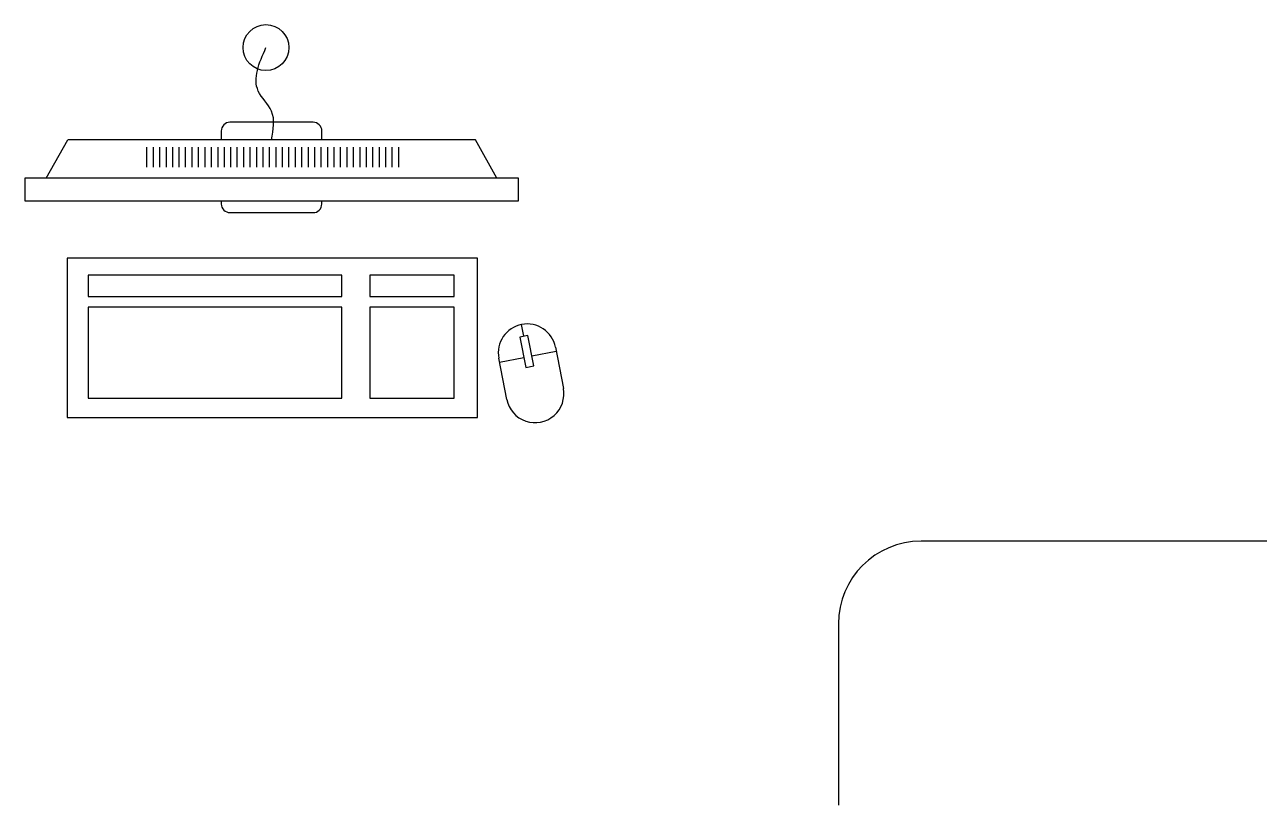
# Model space of a CAD drawing. Header units: metres. Extents: x 1905 to 1922.2, y 1773.7 to 1790.9.
# Drawn here: x 1911.142 to 1912.337, y 1789.908 to 1790.664 of the extents above; entities that cross this region are included whole.
import ezdxf

# ---------------------------------------------------------------- set-up
doc = ezdxf.new("R2010")
doc.units = ezdxf.units.M
doc.layers.add('ARREDI', color=7, linetype='Continuous')

# ---------------------------------------------------------------- blocks, each defined once
blk = doc.blocks.new('computador')
for points in [[(0.1976, 0), (-0.1993, 0), (-0.1993, -0.1545), (0.1976, -0.1545)], [(0.0666, -0.0167), (-0.1792, -0.0167), (-0.1792, -0.0372), (0.0666, -0.0372)], [(0.1753, -0.0167), (0.0934, -0.0167), (0.0934, -0.0372), (0.1753, -0.0372)], [(0.0666, -0.0476), (-0.1792, -0.0476), (-0.1792, -0.1356), (0.0666, -0.1356)], [(0.1753, -0.0476), (0.0934, -0.0476), (0.0934, -0.1356), (0.1753, -0.1356)]]:
    blk.add_lwpolyline(points, close=True)
at = {"layer": 'ARREDI'}
for p, q in [((-0.2198, 0.0773), (-0.1989, 0.1144)), ((0.1958, 0.1144), (-0.1989, 0.1144)), ((0.2166, 0.0773), (0.1958, 0.1144)), ((-0.1222, 0.0879), (-0.1222, 0.1072)), ((-0.1159, 0.0879), (-0.1159, 0.1072)), ((-0.1097, 0.0879), (-0.1097, 0.1072)), ((-0.1034, 0.0879), (-0.1034, 0.1072)), ((-0.0972, 0.0879), (-0.0972, 0.1072)), ((-0.0909, 0.0879), (-0.0909, 0.1072)), ((-0.0847, 0.0879), (-0.0847, 0.1072)), ((-0.0784, 0.0879), (-0.0784, 0.1072)), ((-0.0722, 0.0879), (-0.0722, 0.1072)), ((-0.0659, 0.0879), (-0.0659, 0.1072)), ((-0.0597, 0.0879), (-0.0597, 0.1072)), ((-0.0534, 0.0879), (-0.0534, 0.1072)), ((-0.0472, 0.0879), (-0.0472, 0.1072)), ((-0.0409, 0.0879), (-0.0409, 0.1072)), ((-0.0347, 0.0879), (-0.0347, 0.1072)), ((-0.0284, 0.0879), (-0.0284, 0.1072)), ((-0.0222, 0.0879), (-0.0222, 0.1072)), ((-0.0159, 0.0879), (-0.0159, 0.1072)), ((-0.0097, 0.0879), (-0.0097, 0.1072)), ((-0.0034, 0.0879), (-0.0034, 0.1072)), ((0.0028, 0.0879), (0.0028, 0.1072)), ((0.0091, 0.0879), (0.0091, 0.1072)), ((0.0153, 0.0879), (0.0153, 0.1072)), ((0.0216, 0.0879), (0.0216, 0.1072)), ((0.0278, 0.0879), (0.0278, 0.1072)), ((0.0341, 0.0879), (0.0341, 0.1072)), ((0.0403, 0.0879), (0.0403, 0.1072)), ((0.0466, 0.0879), (0.0466, 0.1072)), ((0.0528, 0.0879), (0.0528, 0.1072)), ((0.0591, 0.0879), (0.0591, 0.1072)), ((0.0653, 0.0879), (0.0653, 0.1072)), ((0.0716, 0.0879), (0.0716, 0.1072)), ((0.0778, 0.0879), (0.0778, 0.1072)), ((0.0841, 0.0879), (0.0841, 0.1072)), ((0.0903, 0.0879), (0.0903, 0.1072)), ((0.0966, 0.0879), (0.0966, 0.1072)), ((0.1028, 0.0879), (0.1028, 0.1072)), ((0.1091, 0.0879), (0.1091, 0.1072)), ((0.1153, 0.0879), (0.1153, 0.1072)), ((0.1216, 0.0879), (0.1216, 0.1072)), ((-0.2405, 0.0773), (-0.2405, 0.0555)), ((0.2374, 0.0773), (-0.2405, 0.0773)), ((0.2374, 0.0555), (0.2374, 0.0773)), ((-0.2405, 0.0555), (0.2374, 0.0555)), ((0.2427, -0.0758), (0.2404, -0.0644)), ((0.2739, -0.0906), (0.2504, -0.0951)), ((0.2731, -0.0864), (0.2809, -0.1262)), ((0.2262, -0.1368), (0.2184, -0.097)), ((0.2427, -0.0966), (0.2192, -0.1012))]:
    blk.add_line(p, q, dxfattribs=at)
for points in [[(0.0471, 0.1144), (0.0471, 0.1229, 0.414214), (0.0386, 0.1314), (-0.0418, 0.1314, 0.414214), (-0.0502, 0.1229), (-0.0502, 0.1144)], [(-0.0502, 0.0555), (-0.0502, 0.0523, 0.414214), (-0.0418, 0.0439), (0.0386, 0.0439, 0.414214), (0.0471, 0.0523), (0.0471, 0.0555)]]:
    blk.add_lwpolyline(points, format="xyb", dxfattribs=at)
blk.add_lwpolyline([(0.2522, -0.1044), (0.2465, -0.075), (0.2388, -0.0765), (0.2446, -0.1059)], close=True, dxfattribs=at)
blk.add_circle((-0.007, 0.2037), 0.0222, dxfattribs=at)
for centre, start, end in [((0.2458, -0.0917), 11.0089, 191.0089), ((0.2535, -0.1315), 191.0089, 11.0089)]:
    blk.add_arc(centre, 0.0279, start, end, dxfattribs=at)
blk.add_spline([(-0.0016, 0.1144), (-0.0016, 0.1422), (-0.0144, 0.1616), (-0.007, 0.2037)], degree=3, dxfattribs=at)
blk = doc.blocks.new('scrivania_4')
at = {"linetype": 'Continuous'}
for p, q in [((307.2302, 147.9894), (306.5897, 147.9894)), ((306.5097, 147.9094), (306.5097, 147.7338))]:
    blk.add_line(p, q, dxfattribs=at)
blk.add_arc((306.5897, 147.9094), 0.08, 90, 180, dxfattribs=at)

msp = doc.modelspace()

# ---------------------------------------------------------------- block references
for name, p in [('computador', (1911.3823, 1790.4377)), ('scrivania_4', (1605.4197, 1642.1742))]:
    msp.add_blockref(name, p)

doc.saveas('drawing.dxf')
